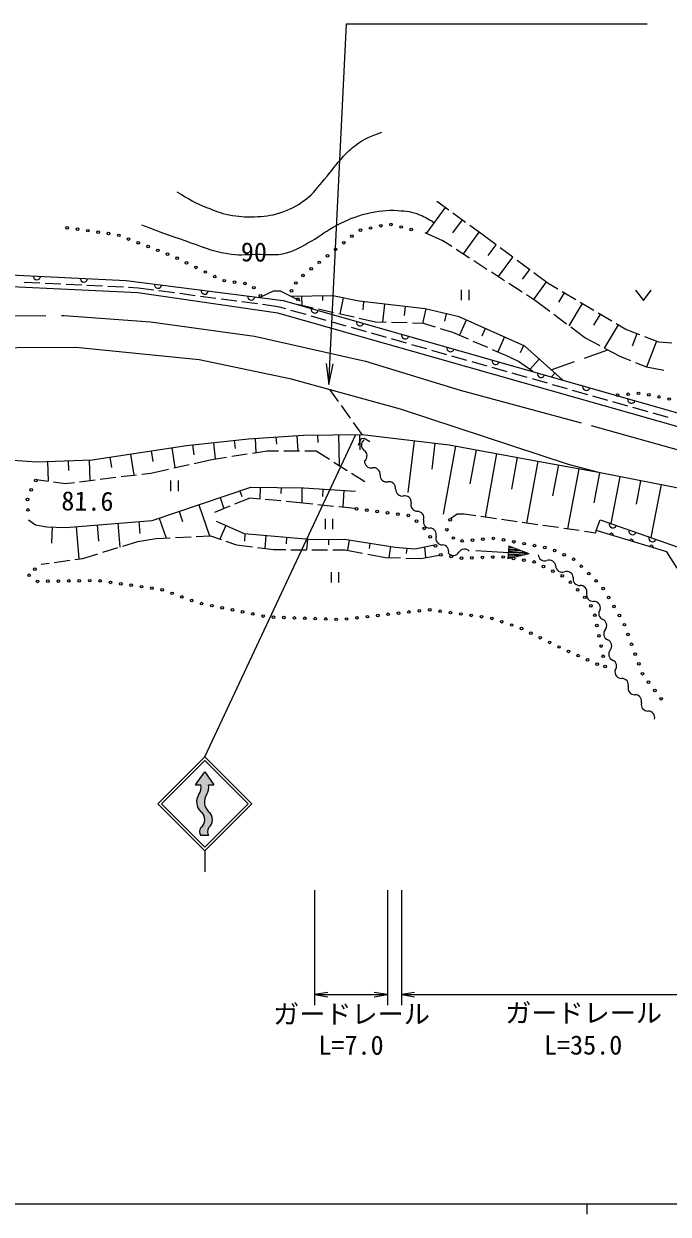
# Model space of a CAD drawing. Units: millimetres at full size, sheet at 1:1000; details may follow other scales. Extents: x 40000 to 680000, y 20000 to 380000.
# Drawn here: x 114146 to 175782, y 204000 to 317842 of the extents above; entities that cross this region are included whole.
import ezdxf
from ezdxf.enums import TextEntityAlignment as Align

# ---------------------------------------------------------------- set-up
doc = ezdxf.new("R2010")
doc.units = ezdxf.units.MM
doc.header["$LTSCALE"] = 1000
doc.linetypes.add('CHAIN', pattern=[18.5, 12, -1.5, 3.5, -1.5])
for name, color, linetype, lineweight in [('M-BGD', 7, 'Continuous', 13), ('M-BMK', 2, 'CHAIN', 13), ('M-STR-HTXT', 7, 'Continuous', 13), ('M-STR-STRC', 7, 'Continuous', 13), ('M-TTL-BAND', 7, 'Continuous', 25)]:
    doc.layers.add(name, color=color, linetype=linetype, lineweight=lineweight)
doc.layers.add('M-BGD-HTXT', color=7, linetype='Continuous')
doc.styles.add('ＭＳ ゴシック', font='')
doc.styles.get('ＭＳ ゴシック').set_extended_font_data('MS Gothic')

# ---------------------------------------------------------------- blocks, each defined once
blk = doc.blocks.new('open_arrow')
at = {"color": 0, "linetype": 'Continuous', "lineweight": -2}
blk.add_lwpolyline([(7.5, 1.25), (0, 0), (7.5, -1.25)], dxfattribs=at)

msp = doc.modelspace()

# ---------------------------------------------------------------- hatches: boundary and pattern name
at = {"layer": 'M-STR-STRC'}
msp.add_hatch(color=256, dxfattribs=at).paths.add_polyline_path([(131452, 246303), (130577, 245053), (131077, 245053), (131085, 245007), (131091, 244961), (131095, 244914), (131097, 244867), (131098, 244820), (131097, 244773), (131094, 244727), (131089, 244680), (131082, 244634), (131073, 244588), (131063, 244542), (131051, 244497), (131037, 244452), (131021, 244408), (131004, 244364), (130985, 244321), (130964, 244279), (130942, 244238), (130918, 244198), (130892, 244158), (130889, 244154), (130862, 244111), (130836, 244066), (130812, 244021), (130790, 243974), (130770, 243927), (130752, 243880), (130735, 243831), (130720, 243782), (130708, 243732), (130697, 243682), (130688, 243631), (130682, 243581), (130677, 243530), (130674, 243478), (130674, 243427), (130675, 243376), (130678, 243325), (130684, 243274), (130691, 243223), (130700, 243173), (130712, 243123), (130725, 243073), (130740, 243024), (130757, 242976), (130776, 242928), (130797, 242881), (130820, 242835), (130844, 242790), (130870, 242746), (130898, 242703), (130928, 242661), (130959, 242621), (130992, 242581), (131026, 242543), (131062, 242506), (131077, 242492), (131106, 242468), (131135, 242444), (131162, 242418), (131189, 242391), (131214, 242363), (131238, 242334), (131262, 242304), (131283, 242273), (131304, 242242), (131324, 242209), (131342, 242176), (131359, 242143), (131374, 242108), (131388, 242073), (131401, 242038), (131413, 242002), (131423, 241965), (131431, 241928), (131438, 241891), (131444, 241854), (131448, 241816), (131450, 241779), (131452, 241741), (131451, 241703), (131450, 241665), (131446, 241628), (131442, 241590), (131435, 241553), (131428, 241516), (131419, 241479), (131408, 241443), (131396, 241407), (131383, 241372), (131368, 241337), (131352, 241303), (131334, 241269), (131316, 241237), (131296, 241205), (131274, 241173), (131252, 241143), (131228, 241113), (131203, 241085), (131178, 241057), (131151, 241031), (131123, 241005), (131094, 240981), (131077, 240968), (131062, 240947), (131048, 240925), (131035, 240903), (131023, 240881), (131012, 240858), (131002, 240834), (130993, 240811), (130985, 240787), (130977, 240762), (130971, 240737), (130965, 240713), (130961, 240687), (130957, 240662), (130955, 240637), (130953, 240611), (130953, 240586), (130954, 240560), (130955, 240535), (130958, 240510), (130961, 240484), (130966, 240459), (130971, 240434), (130978, 240410), (130985, 240385), (130993, 240361), (131003, 240338), (131013, 240314), (131024, 240291), (131036, 240269), (131049, 240247), (131063, 240225), (131077, 240205), (131827, 240205), (131812, 240225), (131799, 240245), (131786, 240266), (131775, 240287), (131764, 240309), (131753, 240331), (131744, 240353), (131736, 240376), (131728, 240399), (131722, 240422), (131716, 240446), (131712, 240470), (131708, 240494), (131705, 240518), (131703, 240542), (131702, 240566), (131702, 240591), (131703, 240615), (131705, 240639), (131708, 240663), (131712, 240687), (131717, 240711), (131723, 240735), (131729, 240758), (131737, 240781), (131745, 240804), (131755, 240826), (131765, 240848), (131776, 240870), (131788, 240891), (131800, 240911), (131814, 240932), (131827, 240949), (131857, 240974), (131886, 240999), (131913, 241026), (131940, 241054), (131966, 241083), (131990, 241112), (132014, 241143), (132036, 241175), (132056, 241207), (132076, 241240), (132094, 241274), (132111, 241309), (132127, 241344), (132141, 241380), (132153, 241416), (132165, 241453), (132174, 241491), (132183, 241528), (132189, 241566), (132195, 241604), (132199, 241643), (132201, 241681), (132202, 241720), (132201, 241758), (132199, 241797), (132195, 241835), (132190, 241873), (132183, 241911), (132175, 241949), (132165, 241986), (132154, 242023), (132141, 242059), (132127, 242095), (132112, 242131), (132095, 242165), (132077, 242199), (132058, 242233), (132037, 242265), (132015, 242297), (131992, 242327), (131967, 242357), (131942, 242386), (131915, 242414), (131887, 242441), (131859, 242466), (131829, 242491), (131826, 242493), (131790, 242529), (131755, 242567), (131721, 242606), (131690, 242646), (131659, 242687), (131631, 242730), (131604, 242774), (131579, 242818), (131556, 242864), (131534, 242910), (131514, 242958), (131496, 243006), (131481, 243054), (131467, 243104), (131454, 243154), (131444, 243204), (131436, 243254), (131430, 243305), (131426, 243356), (131424, 243408), (131424, 243459), (131426, 243510), (131430, 243561), (131436, 243612), (131444, 243663), (131454, 243713), (131465, 243763), (131479, 243812), (131495, 243861), (131513, 243909), (131532, 243957), (131554, 244003), (131577, 244049), (131602, 244094), (131628, 244137), (131639, 244154), (131665, 244193), (131689, 244233), (131712, 244274), (131733, 244316), (131752, 244359), (131769, 244403), (131785, 244447), (131799, 244491), (131812, 244537), (131822, 244582), (131831, 244628), (131838, 244675), (131843, 244721), (131846, 244768), (131848, 244815), (131848, 244862), (131845, 244909), (131841, 244955), (131835, 245002), (131828, 245048), (131827, 245053), (132327, 245053)])

# ---------------------------------------------------------------- linework, layer by layer
at = {"layer": 'M-BGD'}
for p, q in [((154790, 300023), (153649, 300858)), ((154456, 300267), (152646, 297795)), ((156404, 298841), (155194, 299727)), ((156070, 299086), (155165, 297850)), ((157949, 297711), (156808, 298546)), ((154220, 297096), (152537, 297843)), ((157684, 297905), (156168, 295834)), ((159316, 296702), (157949, 297711)), ((155092, 296531), (154220, 297096)), ((156771, 295444), (155511, 296259)), ((159294, 296718), (158532, 295686)), ((160926, 295515), (159718, 296405)), ((158450, 294357), (157190, 295172)), ((160903, 295531), (159524, 293662)), ((162535, 294327), (161328, 295218)), ((160128, 293270), (158869, 294085)), ((162513, 294344), (161823, 293409)), ((164305, 293022), (162937, 294031)), ((115687, 293038), (114189, 293113)), ((117684, 292938), (116186, 293013)), ((119682, 292839), (118184, 292913)), ((121679, 292739), (120181, 292814)), ((123677, 292640), (122179, 292714)), ((125086, 292569), (124176, 292615)), ((161807, 292183), (160548, 292999)), ((164122, 293156), (162888, 291484)), ((165225, 292476), (164305, 293022)), ((126578, 292371), (125086, 292569)), ((128560, 292106), (127073, 292305)), ((130542, 291842), (129056, 292040)), ((132525, 291578), (131038, 291776)), ((134507, 291313), (133021, 291512)), ((140708, 291781), (140724, 290906)), ((142707, 291819), (142715, 291381)), ((144686, 291630), (144364, 290086)), ((155979, 292406), (155979, 291406)), ((156729, 291406), (156729, 292406)), ((163099, 291347), (162227, 291912)), ((165830, 292117), (165299, 291223)), ((166945, 291455), (165655, 292221)), ((172658, 292366), (173408, 291366)), ((173408, 291366), (174158, 292366)), ((136490, 291049), (135003, 291247)), ((138477, 290784), (136985, 290983)), ((139222, 290573), (138477, 290784)), ((141146, 290026), (139703, 290436)), ((141833, 290656), (140282, 291005)), ((143784, 290217), (142320, 290546)), ((146650, 291260), (146561, 290476)), ((148637, 291034), (148440, 289299)), ((150624, 290808), (150526, 289941)), ((152610, 290574), (152276, 289186)), ((164456, 290329), (163099, 291347)), ((167550, 291096), (166282, 288959)), ((168665, 290435), (167375, 291200)), ((143070, 289479), (141627, 289889)), ((144994, 288933), (143551, 289343)), ((145735, 289777), (144271, 290107)), ((147773, 289318), (146223, 289668)), ((148819, 289287), (147773, 289318)), ((150818, 289229), (149319, 289273)), ((152364, 289183), (151318, 289214)), ((153537, 288825), (152364, 289183)), ((154554, 290107), (154388, 289413)), ((156456, 289513), (155809, 288052)), ((166055, 289129), (164856, 290029)), ((169270, 290076), (168636, 289007)), ((170385, 289414), (169095, 290180)), ((171736, 288613), (170815, 289159)), ((146918, 288386), (145475, 288796)), ((148841, 287839), (147399, 288249)), ((155189, 288321), (154016, 288679)), ((156681, 287672), (155189, 288321)), ((158285, 288703), (157961, 287972)), ((167812, 287811), (166455, 288829)), ((170990, 289055), (169672, 286834)), ((173084, 288095), (171736, 288613)), ((172793, 288207), (172330, 287001)), ((150765, 287293), (149322, 287703)), ((152689, 286746), (151246, 287156)), ((158515, 286874), (157139, 287473)), ((160113, 287893), (159477, 286456)), ((161942, 287082), (161624, 286364)), ((169281, 287039), (167812, 287811)), ((174898, 287398), (173550, 287916)), ((174660, 287489), (173707, 285010)), ((176144, 287313), (174898, 287398)), ((154613, 286200), (153170, 286609)), ((156537, 285653), (155094, 286063)), ((160465, 286026), (158973, 286675)), ((161461, 285548), (160465, 286026)), ((163453, 285783), (162553, 284783)), ((167773, 285872), (170012, 286655)), ((171192, 286035), (169723, 286806)), ((172223, 285615), (171192, 286035)), ((158461, 285106), (157018, 285516)), ((160384, 284560), (158942, 284970)), ((162828, 284590), (161461, 285548)), ((164591, 284760), (166829, 285542)), ((173716, 285007), (172686, 285426)), ((175371, 284695), (173716, 285007)), ((162308, 284013), (160865, 284423)), ((164232, 283466), (162789, 283876)), ((164939, 284444), (164613, 284082)), ((144233, 281735), (143416, 282869)), ((166156, 282920), (164713, 283330)), ((168080, 282373), (166637, 282783)), ((145401, 280112), (144525, 281329)), ((170004, 281826), (168561, 282236)), ((171928, 281280), (170485, 281690)), ((173851, 280733), (172409, 281143)), ((175775, 280187), (174332, 280597)), ((146510, 278572), (145693, 279706)), ((132283, 277782), (132452, 276231)), ((134272, 277999), (134356, 277223)), ((136262, 278187), (136349, 276843)), ((138258, 278317), (138302, 277645)), ((140254, 278446), (140347, 277004)), ((142252, 278508), (142263, 277786)), ((144252, 278538), (144295, 275620)), ((146252, 278568), (146274, 277109)), ((151474, 277971), (150874, 273011)), ((124360, 276689), (124665, 274683)), ((126337, 276990), (126490, 275986)), ((128315, 277290), (128603, 275394)), ((130295, 277566), (130399, 276613)), ((134032, 276479), (135513, 276712)), ((136007, 276790), (137416, 277011)), ((137416, 277011), (138518, 277009)), ((139018, 277007), (140518, 277004)), ((141018, 277003), (142120, 277001)), ((142120, 277001), (143380, 276201)), ((153459, 277731), (153159, 275251)), ((155440, 277455), (154259, 270951)), ((157407, 277098), (156817, 273846)), ((159375, 276741), (158273, 270666)), ((116404, 275996), (116463, 274115)), ((118403, 276059), (118433, 275118)), ((120402, 276122), (120464, 274171)), ((122383, 276388), (122529, 275424)), ((128484, 275368), (129948, 275694)), ((130436, 275803), (132129, 276180)), ((132129, 276180), (133538, 276401)), ((143802, 275933), (145068, 275129)), ((161343, 276384), (160792, 273346)), ((163311, 276027), (162235, 270097)), ((165276, 275655), (164708, 272696)), ((121461, 274293), (122950, 274474)), ((123447, 274534), (124936, 274716)), ((125432, 274776), (126303, 274882)), ((126303, 274882), (127996, 275259)), ((145490, 274861), (146750, 274061)), ((167240, 275278), (166139, 269535)), ((169205, 274902), (168654, 272030)), ((171169, 274525), (170310, 270049)), ((115356, 274269), (116485, 274112)), ((116980, 274042), (118109, 273885)), ((118109, 273885), (118980, 273991)), ((119476, 274051), (120965, 274232)), ((128177, 274154), (128177, 273154)), ((128927, 273154), (128927, 274154)), ((136752, 273519), (136734, 272397)), ((138751, 273488), (138743, 272927)), ((140751, 273457), (140729, 272014)), ((142748, 273344), (142705, 272624)), ((144744, 273226), (144648, 271602)), ((173133, 274148), (172704, 271910)), ((175097, 273771), (174126, 268709)), ((132916, 272538), (133279, 271466)), ((135762, 272489), (134311, 271891)), ((134810, 273179), (134992, 272643)), ((136746, 272396), (135762, 272489)), ((138737, 272208), (137244, 272349)), ((140218, 272068), (139235, 272161)), ((129001, 271211), (129324, 270258)), ((130895, 271853), (131904, 268874)), ((133849, 271700), (132397, 271102)), ((141787, 271903), (140218, 272068)), ((143776, 271694), (142284, 271851)), ((145842, 271476), (144273, 271641)), ((155612, 270952), (154973, 270516)), ((156281, 270952), (155612, 270952)), ((157371, 270796), (156281, 270952)), ((121161, 269921), (121284, 268370)), ((123155, 270079), (123336, 267802)), ((125148, 270237), (125239, 269099)), ((127106, 270569), (127752, 268663)), ((133467, 269871), (132888, 268568)), ((142969, 270497), (142969, 269497)), ((143719, 269497), (143719, 270497)), ((159350, 270511), (157866, 270725)), ((161330, 270227), (159845, 270440)), ((163310, 269942), (161825, 270156)), ((165289, 269658), (163805, 269871)), ((168892, 269387), (169272, 270414)), ((169272, 270414), (177373, 267568)), ((116849, 269723), (116802, 268178)), ((119167, 269762), (119414, 266662)), ((126781, 268614), (128142, 268683)), ((128642, 268708), (130140, 268784)), ((130639, 268809), (132000, 268878)), ((132000, 268878), (133011, 268525)), ((135302, 269085), (135240, 268375)), ((137294, 268911), (137185, 267662)), ((139287, 268738), (139232, 268113)), ((167269, 269373), (165784, 269586)), ((168853, 269145), (167764, 269302)), ((168853, 269145), (168892, 269387)), ((175644, 267354), (168892, 269387)), ((121710, 267303), (123144, 267743)), ((123622, 267890), (125068, 268333)), ((125068, 268333), (126781, 268614)), ((133482, 268360), (134493, 268006)), ((134493, 268006), (136013, 267812)), ((136509, 267749), (138029, 267554)), ((138029, 267554), (139199, 267552)), ((139699, 267551), (141199, 267547)), ((141279, 268564), (141190, 267547)), ((141699, 267546), (143199, 267543)), ((143277, 268539), (143285, 268029)), ((143699, 267541), (144868, 267539)), ((144868, 267539), (146554, 267219)), ((145271, 268492), (145110, 267493)), ((147246, 268175), (147165, 267675)), ((149220, 267857), (149050, 266798)), ((150772, 267702), (150734, 267199)), ((152473, 267822), (152555, 266790)), ((160534, 267872), (160458, 266675)), ((160519, 267633), (161317, 267582)), ((160926, 267727), (160527, 267752)), ((162492, 267146), (160534, 267872)), ((117057, 266338), (118543, 266542)), ((119039, 266610), (119787, 266713)), ((119787, 266713), (121232, 267157)), ((147046, 267126), (148732, 266807)), ((148732, 266807), (150180, 266767)), ((150680, 266753), (152128, 266713)), ((152128, 266713), (153867, 267024)), ((157385, 267471), (160496, 267273)), ((162492, 267146), (160458, 266675)), ((160865, 266769), (160466, 266794)), ((160473, 266914), (161272, 266863)), ((161679, 266958), (160481, 267034)), ((160489, 267154), (162085, 267052)), ((162492, 267146), (160496, 267273)), ((160504, 267393), (162101, 267292)), ((161709, 267437), (160511, 267513)), ((176641, 265786), (175644, 267354)), ((115814, 266168), (116562, 266270)), ((143539, 265409), (143539, 264409)), ((144289, 264409), (144289, 265409))]:
    msp.add_line(p, q, dxfattribs=at)
for points in [[(88689, 291184), (102383, 294357), (123943, 293297), (138961, 291381), (183945, 278581)], [(202224, 272066), (198705, 273508), (192572, 275177), (183558, 277691), (182571, 277639), (138447, 290163), (125046, 292099), (102861, 293150)], [(140602, 291323), (138701, 292258), (138000, 292258), (136710, 291668)], [(165678, 283779), (162076, 287023), (155782, 289812), (152542, 290590), (146232, 291307), (143693, 291837), (139708, 291763)], [(78069, 279534), (88310, 282955), (94642, 284778), (101045, 286017), (107845, 286858), (119109, 286928), (130908, 285728), (139601, 283921), (150143, 281013), (166225, 275727), (169117, 274948), (186015, 271635)], [(80365, 280301), (83531, 280722), (87561, 280670), (91518, 279891), (104500, 277190), (110357, 276308), (115405, 275965), (120691, 276131), (129706, 277502), (135626, 278146), (140912, 278489), (146510, 278572), (154839, 277564), (163823, 275934), (169117, 274948)], [(146152, 277558), (146429, 278168), (146713, 278223), (147232, 277897)], [(114584, 270410), (115262, 269911), (116342, 269738), (118170, 269683), (126427, 270339), (135852, 273533), (140884, 273455), (145885, 273159)], [(132553, 270277), (135217, 269093), (141823, 268516), (144829, 268563), (149674, 267784), (151544, 267644), (153413, 268002)]]:
    msp.add_lwpolyline(points, dxfattribs=at)
for centre in [(118287, 298331), (119278, 298195), (147317, 298315), (148293, 298532), (149268, 298649), (150239, 298410), (151210, 298170), (120269, 298059), (121260, 297924), (122250, 297788), (123231, 297614), (124165, 297255), (145532, 297532), (146341, 298099), (125098, 296896), (126031, 296537), (126964, 296177), (143971, 296281), (144752, 296907), (127898, 295818), (128819, 295432), (129716, 294990), (142410, 295031), (143191, 295656), (130613, 294548), (131510, 294106), (132407, 293665), (140850, 293780), (141630, 294406), (133321, 293276), (134312, 293141), (135303, 293006), (136146, 292609), (140160, 293056), (136774, 291831), (139759, 292312), (140355, 291509), (170947, 282326), (171943, 282414), (172939, 282503), (173922, 282351), (174903, 282155), (175883, 281960), (114847, 273266), (115300, 274158), (114504, 272350), (114545, 271351), (145966, 271460), (146958, 271333), (147950, 271206), (148942, 271079), (149933, 270952), (150925, 270825), (151717, 270283), (154931, 270398), (152434, 269586), (153018, 268784), (154621, 269459), (155228, 268665), (158057, 268550), (159054, 268632), (153529, 267924), (156064, 268385), (157061, 268468), (160039, 268500), (161022, 268313), (162004, 268125), (162986, 267938), (163969, 267751), (164921, 267469), (154039, 267064), (155020, 266892), (156008, 266743), (157007, 266778), (158007, 266812), (159006, 266846), (160004, 266851), (160992, 266700), (161981, 266549), (162963, 266377), (165829, 267052), (166738, 266634), (115196, 265684), (163860, 265934), (164756, 265492), (167471, 265962), (168183, 265260), (114650, 265101), (115451, 264518), (116451, 264532), (117451, 264545), (118451, 264559), (119451, 264572), (120451, 264586), (121449, 264561), (122439, 264425), (123430, 264288), (124420, 264151), (125411, 264014), (165653, 265050), (166423, 264432), (168896, 264559), (126402, 263877), (127387, 263719), (128326, 263375), (129264, 263030), (167122, 263717), (167811, 262993), (169574, 263830), (170087, 262971), (130203, 262685), (131156, 262392), (132136, 262194), (133117, 261996), (134097, 261798), (152970, 261792), (168393, 262180), (170600, 262113), (135077, 261601), (136057, 261403), (137038, 261205), (138027, 261089), (139027, 261056), (140026, 261023), (141026, 260990), (142025, 260957), (143025, 260924), (144024, 260891), (145021, 260920), (146015, 261033), (147008, 261145), (148002, 261258), (148996, 261370), (149989, 261482), (150983, 261595), (151977, 261707), (153962, 261661), (154953, 261530), (155944, 261400), (156936, 261269), (157927, 261138), (158912, 260978), (159860, 260661), (168763, 261275), (171114, 261255), (160809, 260345), (161752, 260016), (162649, 259573), (168963, 260295), (171593, 260381), (171938, 259442), (163545, 259130), (164442, 258687), (169162, 259315), (169361, 258335), (172283, 258503), (165338, 258244), (166247, 257826), (167160, 257419), (169560, 257355), (172628, 257565), (168074, 257013), (168987, 256606), (169760, 256375), (172973, 256626), (173318, 255688), (173887, 254872), (174496, 254079), (175115, 253297)]:
    msp.add_circle(centre, 125, dxfattribs=at)
for centre, radius, start, end in [((115410, 293717), 350, 177.18715, 357.18715), ((119905, 293496), 350, 177.18715, 357.18715), ((126989, 292909), 350, 172.72873, 352.72873), ((131452, 292339), 350, 172.72873, 352.72873), ((135916, 291770), 350, 172.72873, 352.72873), ((141976, 290523), 350, 164.11577, 344.11577), ((146304, 289292), 350, 164.11577, 344.11577), ((150632, 288060), 350, 164.11577, 344.11577), ((154961, 286828), 350, 164.11577, 344.11577), ((159289, 285597), 350, 164.11577, 344.11577), ((163617, 284365), 350, 164.11577, 344.11577), ((167945, 283134), 350, 164.11577, 344.11577), ((172273, 281902), 350, 164.11577, 344.11577), ((147063, 277560), 625, 128.99751, 235.25771), ((146351, 276533), 625, 308.99751, 55.25771), ((147367, 275990), 625, 174.76025, 281.02045), ((147605, 274763), 625, 354.76025, 101.02045), ((148850, 274649), 625, 174.76025, 281.02045), ((149089, 273422), 625, 354.76025, 101.02045), ((150334, 273308), 625, 174.76025, 281.02045), ((150573, 272081), 625, 354.76025, 101.02045), ((151794, 271845), 625, 163.40323, 269.66343), ((151787, 270595), 625, 343.40323, 89.66343), ((152985, 270238), 625, 163.40323, 269.66343), ((170492, 269985), 350, 160.64454, 340.64454), ((152978, 268988), 625, 343.40323, 89.66343), ((154175, 268631), 625, 163.40323, 269.66343), ((170353, 268947), 175, 343.24226, 163.24226), ((172379, 269322), 350, 160.64454, 340.64454), ((174266, 268659), 350, 160.64454, 340.64454), ((154168, 267381), 625, 343.40323, 89.66343), ((156298, 266986), 625, 42.84364, 149.10385), ((172268, 268371), 175, 343.24226, 163.24226), ((174183, 267794), 175, 343.24226, 163.24226), ((155225, 267628), 625, 222.84364, 329.10385), ((163963, 267108), 625, 184.04634, 290.30654), ((164396, 265936), 625, 4.04634, 110.30654), ((165643, 266024), 625, 184.04634, 290.30654), ((166077, 264852), 625, 4.04634, 110.30654), ((167310, 264756), 625, 167.11773, 273.37793), ((167383, 263509), 625, 347.11773, 93.37793), ((168602, 263230), 625, 167.11773, 273.37793), ((168676, 261982), 625, 347.11773, 93.37793), ((169768, 261446), 625, 140.5751, 246.83531), ((169276, 260297), 625, 320.5751, 66.83531), ((170242, 259503), 625, 140.5751, 246.83531), ((169750, 258354), 625, 320.5751, 66.83531), ((170715, 257560), 625, 140.5751, 246.83531), ((170224, 256410), 625, 320.5751, 66.83531), ((171312, 255860), 625, 165.77455, 272.03476), ((171357, 254611), 625, 345.77455, 92.03476), ((172568, 254304), 625, 165.77455, 272.03476), ((172613, 253054), 625, 345.77455, 92.03476), ((173824, 252747), 625, 165.77455, 272.03476), ((173869, 251498), 625, 345.77455, 92.03476)]:
    msp.add_arc(centre, radius, start, end, dxfattribs=at)
for points, knots in [([(128769, 301778), (130059, 301015), (130461, 300746), (131636, 300282), (132457, 299958), (132917, 299744), (133785, 299581), (134709, 299408), (135245, 299366), (136184, 299394), (137156, 299424), (137721, 299468), (138646, 299768), (139663, 300099), (140228, 300378), (141076, 301030), (141905, 301668), (142227, 302189), (142914, 302977), (143644, 303815), (143965, 304360), (144722, 305174), (145141, 305625), (145401, 305859), (145890, 306233), (146759, 306898), (147227, 307020), (148398, 307480)], [0, 0, 0, 0, 1, 1, 1, 2, 2, 2, 3, 3, 3, 4, 4, 4, 5, 5, 5, 6, 6, 6, 7, 7, 7, 8, 8, 8, 9, 9, 9, 9]), ([(125414, 298617), (127387, 297859), (127923, 297651), (129558, 297106), (131145, 296577), (132003, 296121), (133655, 295860), (134695, 295696), (135297, 295778), (136350, 295798), (137495, 295819), (138172, 295645), (139279, 295938), (140263, 296199), (140738, 296571), (141631, 297060), (142623, 297603), (143078, 298085), (144093, 298586), (145174, 299120), (145799, 299426), (146975, 299692), (148108, 299949), (148775, 300059), (149935, 299988), (150758, 299938), (151242, 299892), (152007, 299583), (152581, 299351), (152814, 299216), (153394, 298816)], [0, 0, 0, 0, 1, 1, 1, 2, 2, 2, 3, 3, 3, 4, 4, 4, 5, 5, 5, 6, 6, 6, 7, 7, 7, 8, 8, 8, 9, 9, 9, 10, 10, 10, 10])]:
    msp.add_open_spline(points, degree=3, knots=knots, dxfattribs=at)
at = {"layer": 'M-BMK'}
msp.add_lwpolyline([(77165, 281472), (82464, 284222), (87901, 286403), (93275, 288086), (98022, 289172), (104261, 289850), (118001, 289943), (126250, 289336), (136228, 287957), (146814, 285574), (155881, 282816), (168429, 279428), (176948, 277021)], dxfattribs=at)
at = {"layer": 'M-STR-HTXT'}
for p, q in [((141963, 235000), (141963, 224000)), ((148923, 235000), (148923, 224000)), ((150260, 235000), (150260, 224000)), ((141963, 225000), (148923, 225000)), ((150260, 225000), (185034, 225000))]:
    msp.add_line(p, q, dxfattribs=at)
msp.add_lwpolyline([(143309, 283347), (145005, 317842), (173755, 317842)], dxfattribs=at)
at = {"layer": 'M-STR-STRC'}
for p, q in [((131452, 247755), (145910, 278563)), ((130577, 245053), (131077, 245053)), ((131827, 245053), (132327, 245053))]:
    msp.add_line(p, q, dxfattribs=at)
at = {"layer": 'M-STR-STRC', "lineweight": 25}
for p, q in [((126952, 243255), (131452, 247755)), ((127306, 243255), (131452, 247401)), ((135953, 243255), (131452, 247755)), ((135599, 243255), (131452, 247401)), ((130577, 245053), (131452, 246303)), ((131452, 246303), (132327, 245053)), ((126952, 243255), (131452, 238754)), ((127306, 243255), (131452, 239108)), ((131452, 239108), (135599, 243255)), ((131453, 238755), (135953, 243255)), ((131827, 240205), (131077, 240205)), ((131452, 238754), (131452, 236754))]:
    msp.add_line(p, q, dxfattribs=at)
for centre, radius, start, end in [((129904, 244829), 1194, 325.59426, 10.8565), ((130654, 244829), 1194, 325.60114, 10.85457), ((131979, 243435), 1306, 146.61414, 226.26108), ((132729, 243435), 1305, 146.60657, 226.22181), ((130490, 241730), 962, 307.59913, 52.40087), ((131220, 241721), 981, 308.18199, 51.89869), ((131602, 240587), 649, 144.05104, 215.94576), ((132320, 240577), 618, 142.95174, 216.9996)]:
    msp.add_arc(centre, radius, start, end, dxfattribs=at)
at = {"layer": 'M-TTL-BAND'}
for p, q in [((40000, 205000), (579000, 205000)), ((168000, 205000), (168000, 204000))]:
    msp.add_line(p, q, dxfattribs=at)

# ---------------------------------------------------------------- block references
at = {"layer": 'M-STR-HTXT'}
for p, xscale, yscale, rotation in [((143309, 283347), 267, 267, 87.2), ((148923, 225000), 167, 167, 180)]:
    msp.add_blockref('open_arrow', p, dxfattribs=dict(at, xscale=xscale, yscale=yscale, rotation=rotation))
at = {"layer": 'M-STR-HTXT', "xscale": 167, "yscale": 167}
for p in [(141963, 225000), (150260, 225000)]:
    msp.add_blockref('open_arrow', p, dxfattribs=at)

# ---------------------------------------------------------------- texts
at = {"layer": 'M-BGD-HTXT', "style": 'ＭＳ ゴシック'}
for s, p in [('90', (136138, 294560)), ('81.6', (120215, 270736))]:
    msp.add_text(s, height=1833, rotation=359.362, dxfattribs=at).set_placement(p, align=Align.BOTTOM_CENTER)
at = {"layer": 'M-STR-HTXT', "style": 'ＭＳ ゴシック'}
for s, p in [('ガードレール', (145493, 221672)), ('ガードレール', (167694, 221780)), ('L=7.0', (145443, 218701)), ('L=35.0', (167647, 218715))]:
    msp.add_text(s, height=1833, dxfattribs=at).set_placement(p, align=Align.BOTTOM_CENTER)

doc.saveas('drawing.dxf')
